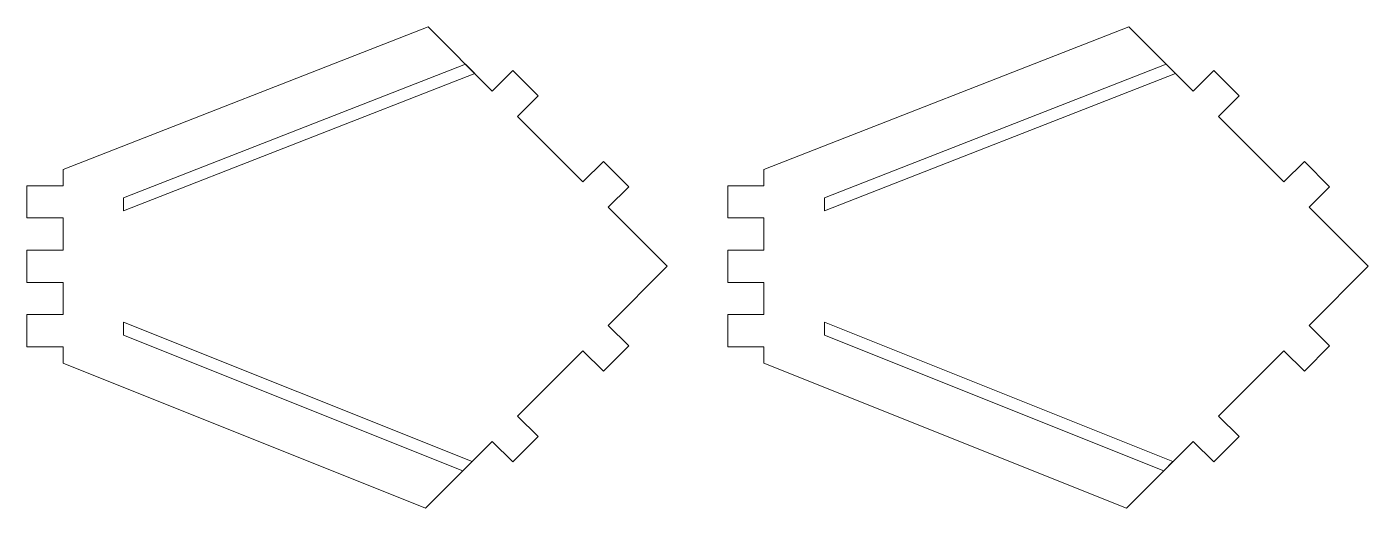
# Model space of a CAD drawing. Header units: millimetres. Extents: x 0 to 555, y 0 to 199.
import ezdxf

# ---------------------------------------------------------------- set-up
doc = ezdxf.new("R2010")
doc.units = ezdxf.units.MM
doc.layers.add('Side', color=1, linetype='CONTINUOUS', lineweight=0)
doc.layers.add('SideNut-8mm', color=1, linetype='CONTINUOUS', lineweight=0)

msp = doc.modelspace()

# ---------------------------------------------------------------- linework, layer by layer
at = {"layer": 'Side'}
for p, q in [((166.01, 198.99), (15, 140)), ((192.6, 172.4), (166.01, 198.99)), ((456.01, 198.99), (305, 140)), ((482.6, 172.4), (456.01, 198.99)), ((192.6, 172.4), (201.09, 180.88)), ((201.09, 180.88), (211.56, 170.41)), ((482.6, 172.4), (491.09, 180.88)), ((491.09, 180.88), (501.56, 170.41)), ((203.07, 161.93), (211.56, 170.41)), ((493.07, 161.93), (501.56, 170.41)), ((230.11, 134.89), (203.07, 161.93)), ((520.11, 134.89), (493.07, 161.93)), ((15, 140), (15, 133.33)), ((230.11, 134.89), (238.59, 143.38)), ((238.59, 143.38), (249.06, 132.91)), ((305, 140), (305, 133.33)), ((520.11, 134.89), (528.59, 143.38)), ((528.59, 143.38), (539.06, 132.91)), ((15, 133.33), (0, 133.33)), ((0, 133.33), (0, 120)), ((305, 133.33), (290, 133.33)), ((290, 133.33), (290, 120)), ((240.58, 124.42), (249.06, 132.91)), ((530.58, 124.42), (539.06, 132.91)), ((265, 100), (240.58, 124.42)), ((555, 100), (530.58, 124.42)), ((0, 120), (15, 120)), ((15, 120), (15, 106.67)), ((290, 120), (305, 120)), ((305, 120), (305, 106.67)), ((15, 106.67), (0, 106.67)), ((0, 106.67), (0, 93.33)), ((305, 106.67), (290, 106.67)), ((290, 106.67), (290, 93.33)), ((265, 100), (240.58, 75.58)), ((555, 100), (530.58, 75.58)), ((0, 93.33), (15, 93.33)), ((15, 93.33), (15, 80)), ((290, 93.33), (305, 93.33)), ((305, 93.33), (305, 80)), ((15, 80), (0, 80)), ((0, 80), (0, 66.67)), ((305, 80), (290, 80)), ((290, 80), (290, 66.67)), ((240.58, 75.58), (249.06, 67.09)), ((530.58, 75.58), (539.06, 67.09)), ((0, 66.67), (15, 66.67)), ((15, 66.67), (15, 60)), ((238.59, 56.62), (249.06, 67.09)), ((290, 66.67), (305, 66.67)), ((305, 66.67), (305, 60)), ((528.59, 56.62), (539.06, 67.09)), ((230.11, 65.11), (203.07, 38.07)), ((230.11, 65.11), (238.59, 56.62)), ((520.11, 65.11), (493.07, 38.07)), ((520.11, 65.11), (528.59, 56.62)), ((15, 60), (165, 0)), ((305, 60), (455, 0)), ((203.07, 38.07), (211.56, 29.59)), ((493.07, 38.07), (501.56, 29.59)), ((201.09, 19.12), (211.56, 29.59)), ((491.09, 19.12), (501.56, 29.59)), ((192.6, 27.6), (165, 0)), ((192.6, 27.6), (201.09, 19.12)), ((482.6, 27.6), (455, 0)), ((482.6, 27.6), (491.09, 19.12))]:
    msp.add_line(p, q, dxfattribs=at)
at = {"layer": 'SideNut-8mm'}
for p, q in [((181.45, 183.55), (40, 128.29)), ((185.31, 179.69), (181.45, 183.55)), ((471.45, 183.55), (330, 128.29)), ((475.31, 179.69), (471.45, 183.55)), ((185.31, 179.69), (40, 122.93)), ((475.31, 179.69), (330, 122.93)), ((40, 122.93), (40, 128.29)), ((330, 122.93), (330, 128.29)), ((40, 76.93), (184.23, 19.23)), ((40, 76.93), (40, 71.54)), ((330, 76.93), (474.23, 19.23)), ((330, 76.93), (330, 71.54)), ((40, 71.54), (180.39, 15.39)), ((330, 71.54), (470.39, 15.39)), ((184.23, 19.23), (180.39, 15.39)), ((474.23, 19.23), (470.39, 15.39))]:
    msp.add_line(p, q, dxfattribs=at)

doc.saveas('drawing.dxf')
